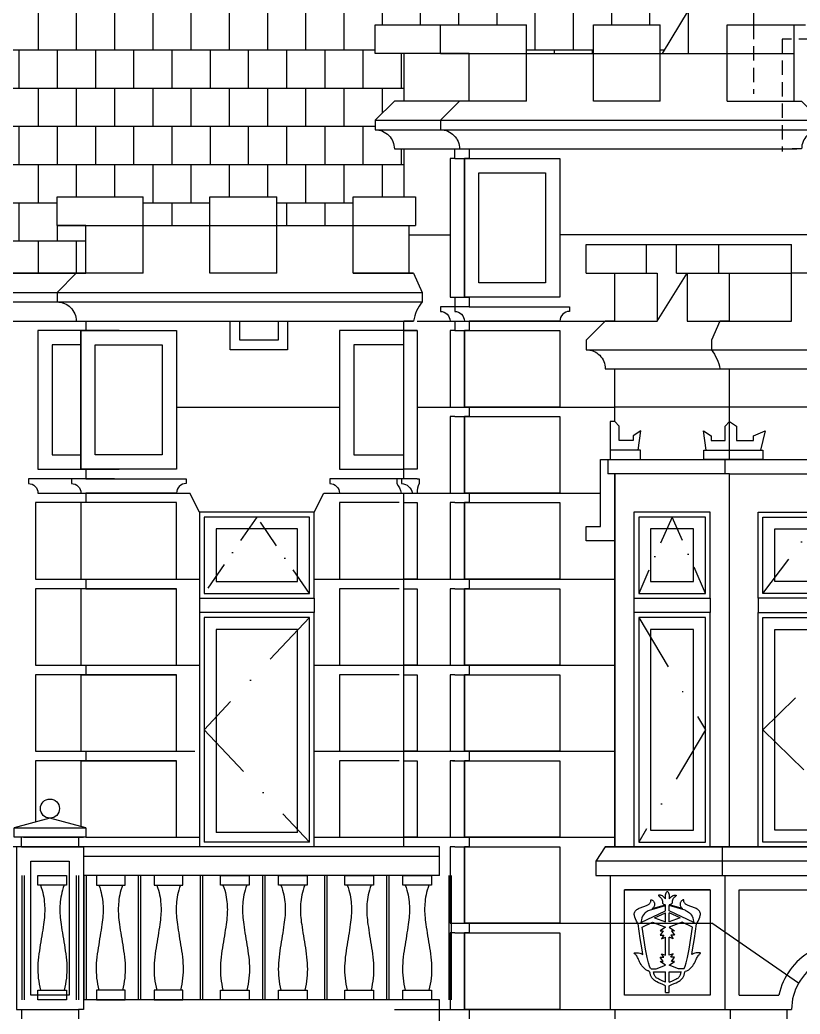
# Model space of a CAD drawing. Extents: x -1876 to 125, y 7132 to 7649.
# Drawn here: x -1043.9 to -880.6, y 7265.9 to 7473.9 of the extents above; entities that cross this region are included whole.
import ezdxf

# ---------------------------------------------------------------- set-up
doc = ezdxf.new("R2010")
doc.units = 0
doc.header["$LTSCALE"] = 48
doc.header["$MEASUREMENT"] = 0
doc.linetypes.add('DASHDOT2', pattern=[0.5, 0.25, -0.125, 0, -0.125])
doc.linetypes.add('HIDDEN2', pattern=[0.1875, 0.125, -0.0625])
doc.layers.get('0').update_dxf_attribs({"linetype": 'CONTINUOUS'})
doc.layers.get('DEFPOINTS').update_dxf_attribs({"linetype": 'CONTINUOUS'})
for name, color, linetype in [('CO1', 1, 'CONTINUOUS'), ('CO2', 2, 'CONTINUOUS'), ('CO253', 253, 'CONTINUOUS'), ('CO4', 4, 'CONTINUOUS')]:
    doc.layers.add(name, color=color, linetype=linetype)
pattern_1 = [(0, (0, 1387.609), (0, 8), []), (90, (0, 1387.609), (-4, 8), [8, -8])]

# ---------------------------------------------------------------- blocks, each defined once
blk = doc.blocks.new('GRILLE')
at = {"layer": 'CO2'}
for p, q in [((-0.25, 0), (-0.25, 26)), ((0.25, 0), (0.25, 26)), ((12.75, 0), (12.75, 26)), ((13.25, 0), (13.25, 26)), ((25.75, 0), (25.75, 26)), ((26.25, 0), (26.25, 26))]:
    blk.add_line(p, q, dxfattribs=at)
for points in [[(3.9375, 26), (9.9375, 26), (9.9375, 24), (3.9375, 24)], [(16.0625, 26), (22.0625, 26), (22.0625, 24), (16.0625, 24)], [(3.9375, 2), (9.9375, 2), (9.9375, 0), (3.9375, 0)], [(16.0625, 2), (22.0625, 2), (22.0625, 0), (16.0625, 0)]]:
    blk.add_lwpolyline(points, close=True, dxfattribs=at)
for points in [[(4.4375, 24), (4.633257, 23.462583), (4.798397, 22.93654), (4.935707, 22.423042), (5.047974, 21.923258), (5.137988, 21.438358), (5.208535, 20.969512), (5.262403, 20.51789), (5.302381, 20.084661), (5.33079, 19.669676), (5.348094, 19.267505), (5.354288, 18.8714), (5.349369, 18.474612), (5.333335, 18.070391), (5.306182, 17.651989), (5.267906, 17.212657), (5.218506, 16.745646), (5.158183, 16.245995), (5.087962, 15.715892), (5.009075, 15.159316), (4.922752, 14.580244), (4.830224, 13.982651), (4.732723, 13.370516), (4.631479, 12.747816), (4.527723, 12.118527), (4.422978, 11.486058), (4.319928, 10.851538), (4.22155, 10.215527), (4.130822, 9.578587), (4.05072, 8.941277), (3.984221, 8.304159), (3.934301, 7.667792), (3.903937, 7.032737), (3.89555, 6.399425), (3.909336, 5.767763), (3.944934, 5.13753), (4.001984, 4.508502), (4.080126, 3.880457), (4.178999, 3.253173), (4.298244, 2.626428), (4.4375, 2)], [(4.4375, 24), (4.633257, 23.462583), (4.798397, 22.93654), (4.935707, 22.423042), (5.047974, 21.923258), (5.137988, 21.438358), (5.208535, 20.969512), (5.262403, 20.51789), (5.302381, 20.084661), (5.33079, 19.669676), (5.348094, 19.267505), (5.354288, 18.8714), (5.349369, 18.474612), (5.333335, 18.070391), (5.306182, 17.651989), (5.267906, 17.212657), (5.218506, 16.745646), (5.158183, 16.245995), (5.087962, 15.715892), (5.009075, 15.159316), (4.922752, 14.580244), (4.830224, 13.982651), (4.732723, 13.370516), (4.631479, 12.747816), (4.527723, 12.118527), (4.422978, 11.486058), (4.319928, 10.851538), (4.22155, 10.215527), (4.130822, 9.578587), (4.05072, 8.941277), (3.984221, 8.304159), (3.934301, 7.667792), (3.903937, 7.032737), (3.89555, 6.399425), (3.909336, 5.767763), (3.944934, 5.13753), (4.001984, 4.508502), (4.080126, 3.880457), (4.178999, 3.253173), (4.298244, 2.626428), (4.4375, 2)], [(9.4375, 24), (9.241743, 23.462583), (9.076603, 22.93654), (8.939293, 22.423042), (8.827026, 21.923258), (8.737012, 21.438358), (8.666465, 20.969512), (8.612597, 20.51789), (8.572619, 20.084661), (8.54421, 19.669676), (8.526906, 19.267505), (8.520712, 18.8714), (8.525631, 18.474612), (8.541665, 18.070391), (8.568818, 17.651989), (8.607094, 17.212657), (8.656494, 16.745646), (8.716817, 16.245995), (8.787038, 15.715892), (8.865925, 15.159316), (8.952248, 14.580244), (9.044776, 13.982651), (9.142277, 13.370516), (9.243521, 12.747816), (9.347277, 12.118527), (9.452022, 11.486058), (9.555072, 10.851538), (9.65345, 10.215527), (9.744178, 9.578587), (9.82428, 8.941277), (9.890779, 8.304159), (9.940699, 7.667792), (9.971063, 7.032737), (9.97945, 6.399425), (9.965664, 5.767763), (9.930066, 5.13753), (9.873016, 4.508502), (9.794874, 3.880457), (9.696001, 3.253173), (9.576756, 2.626428), (9.4375, 2)], [(16.5625, 24), (16.758257, 23.462583), (16.923397, 22.93654), (17.060707, 22.423042), (17.172974, 21.923258), (17.262988, 21.438358), (17.333535, 20.969512), (17.387403, 20.51789), (17.427381, 20.084661), (17.45579, 19.669676), (17.473094, 19.267505), (17.479288, 18.8714), (17.474369, 18.474612), (17.458335, 18.070391), (17.431182, 17.651989), (17.392906, 17.212657), (17.343506, 16.745646), (17.283183, 16.245995), (17.212962, 15.715892), (17.134075, 15.159316), (17.047752, 14.580244), (16.955224, 13.982651), (16.857723, 13.370516), (16.756479, 12.747816), (16.652723, 12.118527), (16.547978, 11.486058), (16.444928, 10.851538), (16.34655, 10.215527), (16.255822, 9.578587), (16.17572, 8.941277), (16.109221, 8.304159), (16.059301, 7.667792), (16.028937, 7.032737), (16.02055, 6.399425), (16.034336, 5.767763), (16.069934, 5.13753), (16.126984, 4.508502), (16.205126, 3.880457), (16.303999, 3.253173), (16.423244, 2.626428), (16.5625, 2)], [(21.5625, 24), (21.366743, 23.462583), (21.201603, 22.93654), (21.064293, 22.423042), (20.952026, 21.923258), (20.862012, 21.438358), (20.791465, 20.969512), (20.737597, 20.51789), (20.697619, 20.084661), (20.66921, 19.669676), (20.651906, 19.267505), (20.645712, 18.8714), (20.650631, 18.474612), (20.666665, 18.070391), (20.693818, 17.651989), (20.732094, 17.212657), (20.781494, 16.745646), (20.841817, 16.245995), (20.912038, 15.715892), (20.990925, 15.159316), (21.077248, 14.580244), (21.169776, 13.982651), (21.267277, 13.370516), (21.368521, 12.747816), (21.472277, 12.118527), (21.577022, 11.486058), (21.680072, 10.851538), (21.77845, 10.215527), (21.869178, 9.578587), (21.94928, 8.941277), (22.015779, 8.304159), (22.065699, 7.667792), (22.096063, 7.032737), (22.10445, 6.399425), (22.090664, 5.767763), (22.055066, 5.13753), (21.998016, 4.508502), (21.919874, 3.880457), (21.821001, 3.253173), (21.701756, 2.626428), (21.5625, 2)]]:
    blk.add_lwpolyline(points, dxfattribs=at)
blk = doc.blocks.new('LANTERN')
for p, q in [((-3.62967, 18.709276), (-3.562844, 18.80376)), ((-3.562844, 18.80376), (-3.511876, 18.897523)), ((-3.511876, 18.897523), (-3.476764, 18.989246)), ((-3.476764, 18.989246), (-3.456742, 19.077488)), ((-3.456742, 19.077488), (-3.447976, 19.160328)), ((-3.447976, 19.160328), (-3.445864, 19.235727)), ((-3.445864, 19.235727), (-3.445805, 19.301643)), ((-3.445805, 19.301643), (-3.443197, 19.356037)), ((-3.443197, 19.356037), (-3.43344, 19.396867)), ((-3.43344, 19.396867), (-3.411931, 19.422093)), ((-3.411931, 19.422093), (-3.37407, 19.429675)), ((-3.37407, 19.429675), (-3.316859, 19.418102)), ((-3.316859, 19.418102), (-3.243721, 19.387985)), ((-3.243721, 19.387985), (-3.159681, 19.340463)), ((-3.159681, 19.340463), (-3.069765, 19.276678)), ((-3.069765, 19.276678), (-2.979, 19.197768)), ((-2.979, 19.197768), (-2.892411, 19.104875)), ((-2.892411, 19.104875), (-2.815025, 18.999139)), ((-2.815025, 18.999139), (-2.751868, 18.881699)), ((-2.751868, 18.881699), (-2.707116, 18.753977)), ((-2.707116, 18.753977), (-2.681549, 18.618513)), ((2.707116, 18.753977), (2.681549, 18.618513)), ((2.751868, 18.881699), (2.707116, 18.753977)), ((2.815025, 18.999139), (2.751868, 18.881699)), ((2.892411, 19.104875), (2.815025, 18.999139)), ((2.979, 19.197768), (2.892411, 19.104875)), ((3.069765, 19.276678), (2.979, 19.197768)), ((3.159681, 19.340463), (3.069765, 19.276678)), ((3.243721, 19.387985), (3.159681, 19.340463)), ((3.316859, 19.418102), (3.243721, 19.387985)), ((3.37407, 19.429675), (3.316859, 19.418102)), ((3.411931, 19.422093), (3.37407, 19.429675)), ((3.43344, 19.396867), (3.411931, 19.422093)), ((3.443197, 19.356037), (3.43344, 19.396867)), ((3.445805, 19.301643), (3.443197, 19.356037)), ((3.445864, 19.235727), (3.445805, 19.301643)), ((3.447976, 19.160328), (3.445864, 19.235727)), ((3.456742, 19.077488), (3.447976, 19.160328)), ((3.476764, 18.989246), (3.456742, 19.077488)), ((3.511876, 18.897523), (3.476764, 18.989246)), ((3.562844, 18.80376), (3.511876, 18.897523)), ((3.62967, 18.709276), (3.562844, 18.80376)), ((-6.937193, 16.55169), (-6.89738, 16.72208)), ((-6.89738, 16.72208), (-6.829397, 16.871596)), ((-6.829397, 16.871596), (-6.740461, 17.010256)), ((-6.740461, 17.010256), (-6.633261, 17.140183)), ((-6.633261, 17.140183), (-6.509354, 17.261529)), ((-6.509354, 17.261529), (-6.370298, 17.374442)), ((-6.370298, 17.374442), (-6.21765, 17.479074)), ((-6.21765, 17.479074), (-6.052968, 17.575573)), ((-6.052968, 17.575573), (-5.877809, 17.66409)), ((-5.877809, 17.66409), (-5.69373, 17.744776)), ((-5.69373, 17.744776), (-5.502513, 17.818064)), ((-5.514491, 14.699641), (-0.38231, 17.0869)), ((-5.502513, 17.818064), (-5.306837, 17.885531)), ((-5.306837, 17.885531), (-5.109603, 17.949037)), ((-5.109603, 17.949037), (-4.913714, 18.010442)), ((-4.913714, 18.010442), (-4.722072, 18.071607)), ((-4.609957, 16.713789), (-4.813937, 16.529704)), ((-4.722072, 18.071607), (-4.53758, 18.134393)), ((-4.400573, 16.863294), (-4.609957, 16.713789)), ((-4.53758, 18.134393), (-4.363141, 18.200659)), ((-4.192593, 16.989387), (-4.400573, 16.863294)), ((-4.363141, 18.200659), (-4.201656, 18.272267)), ((-4.201656, 18.272267), (-4.055545, 18.350547)), ((-3.991908, 17.10188), (-4.192593, 16.989387)), ((-4.055545, 18.350547), (-3.92529, 18.434708)), ((-3.800744, 17.20516), (-3.991908, 17.10188)), ((-3.92529, 18.434708), (-3.810893, 18.52343)), ((-3.810893, 18.52343), (-3.712353, 18.615393)), ((-3.700336, 17.259224), (-3.800744, 17.20516)), ((-3.712353, 18.615393), (-3.62967, 18.709276)), ((-3.700336, 17.259224), (-0.38231, 18.214268)), ((-3.157494, 17.586775), (-0.38231, 18.385569)), ((-3.033581, 17.689455), (-3.157494, 17.586775)), ((-2.927047, 17.801108), (-3.033581, 17.689455)), ((-2.838996, 17.923789), (-2.927047, 17.801108)), ((-2.769704, 18.055652), (-2.838996, 17.923789)), ((-2.719243, 18.193877), (-2.769704, 18.055652)), ((-2.687683, 18.335642), (-2.719243, 18.193877)), ((-2.699238, 15.63918), (-0.38231, 16.71691)), ((-2.675094, 18.478128), (-2.687683, 18.335642)), ((-2.681549, 18.618513), (-2.675094, 18.478128)), ((-0.38231, 17.0869), (-0.38231, 18.392377)), ((-0.38231, 14.773875), (-0.38231, 16.71691)), ((0.38231, 18.385569), (0.38231, 18.392377)), ((3.157494, 17.586775), (0.38231, 18.385569)), ((3.700336, 17.259224), (0.38231, 18.214268)), ((0.38231, 17.0869), (0.38231, 18.214268)), ((5.514491, 14.699641), (0.38231, 17.0869)), ((0.38231, 14.773875), (0.38231, 16.71691)), ((2.699238, 15.63918), (0.38231, 16.71691)), ((2.681549, 18.618513), (2.675094, 18.478128)), ((2.675094, 18.478128), (2.687683, 18.335642)), ((2.687683, 18.335642), (2.719243, 18.193877)), ((2.719243, 18.193877), (2.769704, 18.055652)), ((2.769704, 18.055652), (2.838996, 17.923789)), ((2.838996, 17.923789), (2.927047, 17.801108)), ((2.927047, 17.801108), (3.033581, 17.689455)), ((3.033581, 17.689455), (3.157494, 17.586775)), ((3.712353, 18.615393), (3.62967, 18.709276)), ((3.700336, 17.259224), (3.800744, 17.20516)), ((3.810893, 18.52343), (3.712353, 18.615393)), ((3.800744, 17.20516), (3.991908, 17.10188)), ((3.92529, 18.434708), (3.810893, 18.52343)), ((4.055545, 18.350547), (3.92529, 18.434708)), ((3.991908, 17.10188), (4.192593, 16.989387)), ((4.201656, 18.272267), (4.055545, 18.350547)), ((4.192593, 16.989387), (4.400573, 16.863294)), ((4.363141, 18.200659), (4.201656, 18.272267)), ((4.53758, 18.134393), (4.363141, 18.200659)), ((4.400573, 16.863294), (4.609957, 16.713789)), ((4.722072, 18.071607), (4.53758, 18.134393)), ((4.609957, 16.713789), (4.813937, 16.529704)), ((4.913714, 18.010442), (4.722072, 18.071607)), ((5.109603, 17.949037), (4.913714, 18.010442)), ((5.306837, 17.885531), (5.109603, 17.949037)), ((5.502513, 17.818064), (5.306837, 17.885531)), ((5.69373, 17.744776), (5.502513, 17.818064)), ((5.877809, 17.66409), (5.69373, 17.744776)), ((6.052968, 17.575573), (5.877809, 17.66409)), ((6.21765, 17.479074), (6.052968, 17.575573)), ((6.370298, 17.374442), (6.21765, 17.479074)), ((6.509354, 17.261529), (6.370298, 17.374442)), ((6.633261, 17.140183), (6.509354, 17.261529)), ((6.740461, 17.010256), (6.633261, 17.140183)), ((6.829397, 16.871596), (6.740461, 17.010256)), ((6.89738, 16.72208), (6.829397, 16.871596)), ((6.937193, 16.55169), (6.89738, 16.72208)), ((-6.940487, 16.348432), (-6.937193, 16.55169)), ((-6.898914, 16.100315), (-6.940487, 16.348432)), ((-6.804123, 15.795345), (-6.898914, 16.100315)), ((-6.647767, 15.421531), (-6.804123, 15.795345)), ((-6.421497, 14.966879), (-6.647767, 15.421531)), ((-6.116964, 14.419398), (-6.421497, 14.966879)), ((-5.439653, 15.224168), (-5.514491, 14.699641)), ((-5.32537, 15.658269), (-5.439653, 15.224168)), ((-5.178451, 16.013112), (-5.32537, 15.658269)), ((-5.247768, 13.713739), (-3.084933, 14.719792)), ((-5.005704, 16.299868), (-5.178451, 16.013112)), ((-4.813937, 16.529704), (-5.005704, 16.299868)), ((-3.084933, 14.719792), (-0.38231, 13.710442)), ((-2.699238, 15.63918), (-0.38231, 14.773875)), ((2.699238, 15.63918), (0.38231, 14.773875)), ((3.084933, 14.719792), (0.38231, 13.710442)), ((5.247768, 13.713739), (3.084933, 14.719792)), ((4.813937, 16.529704), (5.005704, 16.299868)), ((5.005704, 16.299868), (5.178451, 16.013112)), ((5.178451, 16.013112), (5.32537, 15.658269)), ((5.32537, 15.658269), (5.439653, 15.224168)), ((5.439653, 15.224168), (5.514491, 14.699641)), ((6.116964, 14.419398), (6.421497, 14.966879)), ((6.421497, 14.966879), (6.647767, 15.421531)), ((6.647767, 15.421531), (6.804123, 15.795345)), ((6.804123, 15.795345), (6.898914, 16.100315)), ((6.898914, 16.100315), (6.940487, 16.348432)), ((6.940487, 16.348432), (6.937193, 16.55169)), ((-5.681068, 11.31734), (-6.116964, 14.419398)), ((-4.922636, 11.399932), (-5.247768, 13.713739)), ((-0.853792, 12.920772), (-1.527253, 11.986489)), ((-0.38231, 13.710442), (-1.496645, 12.894824)), ((-1.496645, 12.894824), (-0.853792, 12.920772)), ((0.38231, 13.710442), (1.496645, 12.894824)), ((1.496645, 12.894824), (0.853792, 12.920772)), ((0.853792, 12.920772), (1.527253, 11.986489)), ((4.922636, 11.399932), (5.247768, 13.713739)), ((5.681068, 11.31734), (6.116964, 14.419398)), ((-5.29937, 8.959878), (-5.681068, 11.31734)), ((-4.543196, 9.056422), (-4.922636, 11.399932)), ((-1.527253, 11.986489), (-0.73134, 12.03839)), ((-0.73134, 12.03839), (-1.251743, 11.285771)), ((-1.251743, 11.285771), (-0.38231, 11.587307)), ((-0.38231, 7.83806), (-0.38231, 11.587307)), ((0.38231, 7.83806), (0.38231, 11.587307)), ((1.251743, 11.285771), (0.38231, 11.587307)), ((1.527253, 11.986489), (0.73134, 12.03839)), ((0.73134, 12.03839), (1.251743, 11.285771)), ((4.543196, 9.056422), (4.922636, 11.399932)), ((5.29937, 8.959878), (5.681068, 11.31734)), ((-6.879045, 8.294826), (-6.787731, 8.323052)), ((-6.787731, 8.323052), (-6.651621, 8.341601)), ((-6.651621, 8.341601), (-6.476882, 8.34667)), ((-6.476882, 8.34667), (-6.269682, 8.334458)), ((-6.269682, 8.334458), (-6.036185, 8.301162)), ((-5.107341, 7.963325), (-5.29937, 8.959878)), ((-4.216079, 7.358808), (-4.543196, 9.056422)), ((4.216079, 7.358808), (4.543196, 9.056422)), ((5.107341, 7.963325), (5.29937, 8.959878)), ((6.269682, 8.334458), (6.036185, 8.301162)), ((6.476882, 8.34667), (6.269682, 8.334458)), ((6.651621, 8.341601), (6.476882, 8.34667)), ((6.787731, 8.323052), (6.651621, 8.341601)), ((6.879045, 8.294826), (6.787731, 8.323052)), ((-6.921666, 8.259729), (-6.879045, 8.294826)), ((-6.920766, 8.216597), (-6.921666, 8.259729)), ((-6.883785, 8.163269), (-6.920766, 8.216597)), ((-6.818164, 8.097584), (-6.883785, 8.163269)), ((-6.731343, 8.017383), (-6.818164, 8.097584)), ((-6.630763, 7.920505), (-6.731343, 8.017383)), ((-6.523863, 7.80479), (-6.630763, 7.920505)), ((-6.418084, 7.668078), (-6.523863, 7.80479)), ((-6.3189, 7.508824), (-6.418084, 7.668078)), ((-6.223921, 7.327946), (-6.3189, 7.508824)), ((-6.128789, 7.126979), (-6.223921, 7.327946)), ((-6.029147, 6.907455), (-6.128789, 7.126979)), ((-6.036185, 8.301162), (-5.782558, 8.242981)), ((-5.920637, 6.670909), (-6.029147, 6.907455)), ((-5.798903, 6.418874), (-5.920637, 6.670909)), ((-5.659587, 6.152885), (-5.798903, 6.418874)), ((-5.782558, 8.242981), (-5.514968, 8.156112)), ((-5.514968, 8.156112), (-5.239581, 8.036753)), ((-5.239581, 8.036753), (-5.107341, 7.963325)), ((-3.939798, 6.206941), (-4.216079, 7.358808)), ((-0.853792, 6.504595), (-1.527253, 7.438879)), ((-1.527253, 7.438879), (-0.73134, 7.386978)), ((-0.38231, 5.714925), (-1.496645, 6.530543)), ((-1.496645, 6.530543), (-0.853792, 6.504595)), ((-0.73134, 7.386978), (-1.251743, 8.139596)), ((-1.251743, 8.139596), (-0.38231, 7.83806)), ((1.251743, 8.139596), (0.38231, 7.83806)), ((0.38231, 5.714925), (1.496645, 6.530543)), ((0.73134, 7.386978), (1.251743, 8.139596)), ((1.527253, 7.438879), (0.73134, 7.386978)), ((0.853792, 6.504595), (1.527253, 7.438879)), ((1.496645, 6.530543), (0.853792, 6.504595)), ((3.939798, 6.206941), (4.216079, 7.358808)), ((5.239581, 8.036753), (5.107341, 7.963325)), ((5.514968, 8.156112), (5.239581, 8.036753)), ((5.782558, 8.242981), (5.514968, 8.156112)), ((5.659587, 6.152885), (5.798903, 6.418874)), ((6.036185, 8.301162), (5.782558, 8.242981)), ((5.798903, 6.418874), (5.920637, 6.670909)), ((5.920637, 6.670909), (6.029147, 6.907455)), ((6.029147, 6.907455), (6.128789, 7.126979)), ((6.128789, 7.126979), (6.223921, 7.327946)), ((6.223921, 7.327946), (6.3189, 7.508824)), ((6.3189, 7.508824), (6.418084, 7.668078)), ((6.418084, 7.668078), (6.523863, 7.80479)), ((6.523863, 7.80479), (6.630763, 7.920505)), ((6.630763, 7.920505), (6.731343, 8.017383)), ((6.731343, 8.017383), (6.818164, 8.097584)), ((6.818164, 8.097584), (6.883785, 8.163269)), ((6.921666, 8.259729), (6.879045, 8.294826)), ((6.883785, 8.163269), (6.920766, 8.216597)), ((6.920766, 8.216597), (6.921666, 8.259729)), ((-5.498332, 5.874474), (-5.659587, 6.152885)), ((-5.30959, 5.587025), (-5.498332, 5.874474)), ((-5.083047, 5.301317), (-5.30959, 5.587025)), ((-4.807198, 5.029981), (-5.083047, 5.301317)), ((-4.47054, 4.785645), (-4.807198, 5.029981)), ((-4.061566, 4.580937), (-4.47054, 4.785645)), ((-3.928839, 4.539877), (-4.061566, 4.580937)), ((-3.844098, 4.476101), (-3.946812, 4.553404)), ((-3.716625, 5.506017), (-3.939798, 6.206941)), ((-3.766068, 4.403373), (-3.844098, 4.476101)), ((-3.70827, 4.332473), (-3.766068, 4.403373)), ((-3.559905, 5.168449), (-3.716625, 5.506017)), ((-3.666253, 4.260659), (-3.70827, 4.332473)), ((-3.635567, 4.185186), (-3.666253, 4.260659)), ((-3.61176, 4.103309), (-3.635567, 4.185186)), ((-3.491262, 5.078956), (-3.559905, 5.168449)), ((-3.435811, 5.036129), (-3.491262, 5.078956)), ((-3.363055, 4.981373), (-3.435811, 5.036129)), ((-3.363055, 4.981373), (-2.346459, 4.981373)), ((-2.865268, 4.244536), (-2.890837, 4.332473)), ((-2.890837, 4.332473), (-0.38231, 4.332473)), ((-2.840054, 4.137187), (-2.865268, 4.244536)), ((-2.346459, 4.981373), (-0.38231, 5.714925)), ((-0.38231, 2.165389), (-0.38231, 4.332473)), ((2.346459, 4.981373), (0.38231, 5.714925)), ((0.38231, 2.165389), (0.38231, 4.332473)), ((0.38231, 4.332473), (2.890837, 4.332473)), ((2.285709, 4.330882), (2.980655, 4.340927)), ((3.363055, 4.981373), (2.346459, 4.981373)), ((2.840054, 4.137187), (2.865268, 4.244536)), ((2.865268, 4.244536), (2.901493, 4.36912)), ((3.363055, 4.981373), (3.435811, 5.036129)), ((3.435811, 5.036129), (3.491262, 5.078956)), ((3.491262, 5.078956), (3.559905, 5.168449)), ((3.559905, 5.168449), (3.716625, 5.506017)), ((3.61176, 4.103309), (3.635567, 4.185186)), ((3.635567, 4.185186), (3.758333, 4.48713)), ((3.716625, 5.506017), (3.939798, 6.206941)), ((3.758333, 4.48713), (4.061566, 4.580937)), ((4.061566, 4.580937), (4.47054, 4.785645)), ((4.47054, 4.785645), (4.807198, 5.029981)), ((4.807198, 5.029981), (5.083047, 5.301317)), ((5.083047, 5.301317), (5.30959, 5.587025)), ((5.30959, 5.587025), (5.498332, 5.874474)), ((5.498332, 5.874474), (5.659587, 6.152885)), ((-3.59038, 4.012284), (-3.61176, 4.103309)), ((-3.566978, 3.909366), (-3.59038, 4.012284)), ((-3.537539, 3.792726), (-3.566978, 3.909366)), ((-3.499804, 3.664193), (-3.537539, 3.792726)), ((-3.451954, 3.526512), (-3.499804, 3.664193)), ((-3.392165, 3.382428), (-3.451954, 3.526512)), ((-3.318619, 3.234684), (-3.392165, 3.382428)), ((-3.229494, 3.086025), (-3.318619, 3.234684)), ((-3.122968, 2.939196), (-3.229494, 3.086025)), ((-2.997222, 2.796941), (-3.122968, 2.939196)), ((-2.84907, 2.660615), (-2.997222, 2.796941)), ((-2.669869, 2.526014), (-2.84907, 2.660615)), ((-2.817684, 4.038811), (-2.840054, 4.137187)), ((-2.792533, 3.939158), (-2.817684, 4.038811)), ((-2.761806, 3.834496), (-2.792533, 3.939158)), ((-2.724169, 3.726201), (-2.761806, 3.834496)), ((-2.678722, 3.616676), (-2.724169, 3.726201)), ((-2.624832, 3.508419), (-2.678722, 3.616676)), ((-2.449614, 2.387545), (-2.669869, 2.526014)), ((-2.562101, 3.403786), (-2.624832, 3.508419)), ((-2.490264, 3.304771), (-2.562101, 3.403786)), ((-2.408854, 3.212672), (-2.490264, 3.304771)), ((-2.178299, 2.239614), (-2.449614, 2.387545)), ((-2.31328, 3.124727), (-2.408854, 3.212672)), ((-2.188006, 3.030632), (-2.31328, 3.124727)), ((-2.014912, 2.921812), (-2.188006, 3.030632)), ((-1.845917, 2.076627), (-2.178299, 2.239614)), ((-1.78016, 2.793816), (-2.014912, 2.921812)), ((-1.47386, 2.643618), (-1.78016, 2.793816)), ((-1.087928, 2.467958), (-1.47386, 2.643618)), ((-0.614564, 2.262918), (-1.087928, 2.467958)), ((-0.38231, 2.165389), (-0.614564, 2.262918)), ((0.38231, 2.165389), (0.614564, 2.262918)), ((0.614564, 2.262918), (1.087928, 2.467958)), ((1.087928, 2.467958), (1.47386, 2.643618)), ((1.47386, 2.643618), (1.78016, 2.793816)), ((1.78016, 2.793816), (2.014912, 2.921812)), ((1.845917, 2.076627), (2.178299, 2.239614)), ((2.014912, 2.921812), (2.188006, 3.030632)), ((2.178299, 2.239614), (2.449614, 2.387545)), ((2.188006, 3.030632), (2.31328, 3.124727)), ((2.31328, 3.124727), (2.408854, 3.212672)), ((2.408854, 3.212672), (2.490264, 3.304771)), ((2.449614, 2.387545), (2.669869, 2.526014)), ((2.490264, 3.304771), (2.562101, 3.403786)), ((2.562101, 3.403786), (2.624832, 3.508419)), ((2.624832, 3.508419), (2.678722, 3.616676)), ((2.669869, 2.526014), (2.84907, 2.660615)), ((2.678722, 3.616676), (2.724169, 3.726201)), ((2.724169, 3.726201), (2.761806, 3.834496)), ((2.761806, 3.834496), (2.792533, 3.939158)), ((2.792533, 3.939158), (2.817684, 4.038811)), ((2.817684, 4.038811), (2.840054, 4.137187)), ((2.84907, 2.660615), (2.997222, 2.796941)), ((2.997222, 2.796941), (3.122968, 2.939196)), ((3.122968, 2.939196), (3.229494, 3.086025)), ((3.229494, 3.086025), (3.318619, 3.234684)), ((3.318619, 3.234684), (3.392165, 3.382428)), ((3.392165, 3.382428), (3.451954, 3.526512)), ((3.451954, 3.526512), (3.499804, 3.664193)), ((3.499804, 3.664193), (3.537539, 3.792726)), ((3.537539, 3.792726), (3.566978, 3.909366)), ((3.566978, 3.909366), (3.59038, 4.012284)), ((3.59038, 4.012284), (3.61176, 4.103309)), ((-1.442463, 1.892991), (-1.845917, 2.076627)), ((-0.957929, 1.683112), (-1.442463, 1.892991)), ((-0.38231, 1.441398), (-0.957929, 1.683112)), ((-0.38231, 0), (-0.38231, 1.441398)), ((-0.38231, 0), (0.38231, 0)), ((0.38231, 1.441398), (0.957929, 1.683112)), ((0.38231, 0), (0.38231, 1.441398)), ((0.957929, 1.683112), (1.442463, 1.892991)), ((1.442463, 1.892991), (1.845917, 2.076627))]:
    blk.add_line(p, q)
for points in [[(-0.38231, 19.610598), (-0.402349, 19.908678), (-0.393534, 20.192147), (-0.360283, 20.453259), (-0.307016, 20.684267), (-0.238154, 20.877424), (-0.158114, 21.024985), (-0.071317, 21.119202), (0.017817, 21.152329), (0.105061, 21.119202), (0.186947, 21.024985), (0.2602, 20.877424), (0.321543, 20.684267), (0.367702, 20.453259), (0.3954, 20.192147), (0.401361, 19.908678), (0.38231, 19.610598)], [(-0.398987, 19.618675), (-0.568143, 19.833019), (-0.733539, 20.001289), (-0.893415, 20.129341), (-1.046009, 20.22303), (-1.189559, 20.288215), (-1.322304, 20.33075), (-1.442481, 20.356492), (-1.54833, 20.371298), (-1.638435, 20.380036), (-1.712768, 20.383623), (-1.771649, 20.381989), (-1.815396, 20.375062), (-1.844329, 20.362774), (-1.858767, 20.345052), (-1.859028, 20.321827), (-1.845432, 20.293027), (-1.818559, 20.258638), (-1.780035, 20.218863), (-1.731745, 20.17396), (-1.675576, 20.12419), (-1.613415, 20.069809), (-1.547148, 20.011077), (-1.478661, 19.948253), (-1.409842, 19.881595), (-1.342516, 19.811262), (-1.278269, 19.737013), (-1.218628, 19.658507), (-1.165118, 19.575403), (-1.119264, 19.48736), (-1.082594, 19.394037), (-1.056631, 19.295092), (-1.042903, 19.190186), (-1.040591, 19.079529), (-1.0395, 18.965543), (-1.027089, 18.851205), (-0.990821, 18.73949), (-0.918154, 18.633372), (-0.79655, 18.535828), (-0.613469, 18.449831), (-0.356372, 18.378359)], [(0.398987, 19.618675), (0.568143, 19.833019), (0.733539, 20.001289), (0.893415, 20.129341), (1.046009, 20.22303), (1.189559, 20.288215), (1.322304, 20.33075), (1.442481, 20.356492), (1.54833, 20.371298), (1.638435, 20.380036), (1.712768, 20.383623), (1.771649, 20.381989), (1.815396, 20.375062), (1.844329, 20.362774), (1.858767, 20.345052), (1.859028, 20.321827), (1.845432, 20.293027), (1.818559, 20.258638), (1.780035, 20.218863), (1.731745, 20.17396), (1.675576, 20.12419), (1.613415, 20.069809), (1.547148, 20.011077), (1.478661, 19.948253), (1.409842, 19.881595), (1.342516, 19.811262), (1.278269, 19.737013), (1.218628, 19.658507), (1.165118, 19.575403), (1.119264, 19.48736), (1.082594, 19.394037), (1.056631, 19.295092), (1.042903, 19.190186), (1.040591, 19.079529), (1.0395, 18.965543), (1.027089, 18.851205), (0.990821, 18.73949), (0.918154, 18.633372), (0.79655, 18.535828), (0.613469, 18.449831), (0.356372, 18.378359)]]:
    blk.add_lwpolyline(points)

msp = doc.modelspace()

# ---------------------------------------------------------------- hatches: boundary and pattern name
at = {"layer": 'CO253'}
h = msp.add_hatch(dxfattribs=at)
h.set_pattern_fill('AR-B88', color=256, style=0)
h.set_pattern_definition(pattern_1)
h.paths.add_polyline_path([(-1058.08, 7554.84), (-1179.58, 7554.84), (-1179.58, 7495.22, -0.767327), (-1177.58, 7487.75), (-1177.58, 7485.72), (-1175.08, 7483.9), (-1175.08, 7482.9), (-1173.58, 7482.9), (-1173.58, 7476.9), (-1117.55, 7420.87), (-1030.08, 7420.87), (-1030.08, 7430.87), (-1036.08, 7430.87), (-1036.08, 7436.87), (-1018.08, 7436.87), (-1018.08, 7430.87), (-1004.08, 7430.87), (-1004.08, 7436.87), (-990.08, 7436.87), (-990.08, 7430.87), (-974.08, 7430.87), (-974.08, 7436.87), (-963.49, 7436.87), (-963.49, 7446.87), (-965.49, 7446.87, 0.414214), (-969.49, 7450.87), (-969.49, 7452.87), (-965.49, 7456.87), (-963.49, 7456.87), (-963.49, 7466.87), (-969.49, 7466.87), (-969.49, 7472.87), (-951.49, 7472.87), (-937.84, 7472.87), (-937.84, 7466.87), (-923.84, 7466.87), (-923.84, 7472.87), (-909.84, 7472.87), (-909.84, 7466.87), (-909.46, 7466.87), (-903.99, 7475.86), (-903.99, 7480.45), (-905.99, 7480.45, 0.414214), (-909.99, 7484.45), (-909.99, 7486.45), (-905.99, 7490.45), (-903.99, 7490.45), (-895.1, 7490.45), (-887.74, 7502.54), (-945.87, 7554.84), (-1030.08, 7554.84), (-1030.08, 7524.84), (-1058.08, 7524.84)])
h.paths.add_polyline_path([(-1098.11, 7493.86), (-1080.11, 7475.86), (-1116.11, 7475.86)], flags=16)
h = msp.add_hatch(dxfattribs=at)
h.set_pattern_fill('AR-B88', color=256, style=0)
h.set_pattern_definition(pattern_1)
h.paths.add_polyline_path([(-735.71, 7515.84), (-847.34, 7515.84), (-847.34, 7502.78), (-847.33, 7502.77, -0.766541), (-845.34, 7495.31), (-845.34, 7493.27), (-842.84, 7491.45), (-842.84, 7490.46), (-838.78, 7490.46), (-838.78, 7490.45), (-803.83, 7490.45), (-801.83, 7490.45), (-797.83, 7486.45), (-797.83, 7484.45, 0.414214), (-801.83, 7480.45), (-804.34, 7480.45), (-804.34, 7472.87), (-798.84, 7472.87), (-798.84, 7466.87), (-784.84, 7466.87), (-784.84, 7472.87), (-770.84, 7472.87), (-770.84, 7466.87), (-756.84, 7466.87), (-756.84, 7472.87), (-738.84, 7472.87), (-738.84, 7466.87), (-744.84, 7466.87), (-744.84, 7457.87), (-744.84, 7456.87), (-742.84, 7456.87), (-738.84, 7452.87), (-738.84, 7450.87, 0.414214), (-742.84, 7446.87), (-744.84, 7446.87), (-744.84, 7444.87), (-743.84, 7444.87), (-743.84, 7436.87), (-735.71, 7436.87)])
h.paths.add_polyline_path([(-847.34, 7515.84), (-902.53, 7515.84), (-887.63, 7502.44), (-868.99, 7502.44), (-862.99, 7508.44), (-860.99, 7508.44), (-851.34, 7498.79, -0.412172), (-847.35, 7502.77), (-847.34, 7502.78)])

# ---------------------------------------------------------------- linework, layer by layer
at = {"layer": 'CO1'}
for p, q in [((-881.84, 7472.87), (-879.42, 7472.87)), ((-881.84, 7466.87), (-881.84, 7456.87)), ((-969.49, 7452.87), (-876.25, 7452.87)), ((-969.49, 7450.87), (-876.25, 7450.87)), ((-962.49, 7428.87), (-953.84, 7428.87)), ((-868.34, 7428.87), (-930.84, 7428.87)), ((-1119.21, 7416.87), (-959.69, 7416.87)), ((-1120.04, 7414.87), (-959.69, 7414.87)), ((-960.72, 7410.87), (-953.84, 7410.87)), ((-949.84, 7410.87), (-919.34, 7410.87)), ((-1011.08, 7392.87), (-976.99, 7392.87)), ((-960.72, 7392.87), (-919.34, 7392.87)), ((-854.34, 7392.87), (-919.34, 7392.87)), ((-1030.08, 7374.87), (-1008.28, 7374.87)), ((-1006.28, 7370.87), (-1008.28, 7374.87)), ((-982.28, 7370.87), (-980.28, 7374.87)), ((-980.28, 7374.87), (-922.34, 7374.87)), ((-1030.08, 7356.87), (-1006.28, 7356.87)), ((-1030.08, 7354.87), (-1011.08, 7354.87)), ((-982.28, 7356.87), (-919.34, 7356.87)), ((-1031.08, 7338.87), (-1006.28, 7338.87)), ((-982.28, 7338.87), (-919.34, 7338.87)), ((-1031.08, 7336.87), (-1011.08, 7336.87)), ((-1031.08, 7320.87), (-1007.28, 7320.87)), ((-982.28, 7320.87), (-919.34, 7320.87)), ((-1031.08, 7318.87), (-1011.08, 7318.87)), ((-1030.08, 7302.87), (-1006.28, 7302.87)), ((-982.28, 7302.87), (-919.34, 7302.87)), ((-948.88, 7302.87), (-926.18, 7302.87)), ((-983.28, 7301.87), (-1005.28, 7301.87)), ((-771.34, 7297.87), (-923.34, 7297.87)), ((-899.37, 7291.87), (-899.37, 7269.87)), ((-893.34, 7291.87), (-850.34, 7291.87)), ((-893.34, 7269.87), (-893.34, 7291.87)), ((-953.84, 7284.87), (-899.05, 7284.87)), ((-880.87, 7272.37), (-899.05, 7284.87)), ((-893.34, 7269.87), (-885.02, 7269.87)), ((-965.47, 7266.87), (-883.34, 7266.87))]:
    msp.add_line(p, q, dxfattribs=at)
for points in [[(-947.84, 7441.87), (-933.84, 7441.87), (-933.84, 7418.87), (-947.84, 7418.87)], [(-1028.08, 7405.87), (-1014.08, 7405.87), (-1014.08, 7382.87), (-1028.08, 7382.87)], [(-983.28, 7369.87), (-1005.28, 7369.87), (-1005.28, 7353.87), (-983.28, 7353.87)], [(-900.37, 7369.87), (-914.34, 7369.87), (-914.34, 7353.87), (-900.37, 7353.87)], [(-888.34, 7369.87), (-864.34, 7369.87), (-864.34, 7353.87), (-888.34, 7353.87)], [(-1041.57, 7297.87), (-1033.58, 7297.87), (-1033.58, 7269.87), (-1041.57, 7269.87)], [(-899.37, 7269.87), (-917.34, 7269.87), (-917.34, 7291.87), (-899.37, 7291.87)]]:
    msp.add_lwpolyline(points, close=True, dxfattribs=at)
for points in [[(-1031.08, 7405.87), (-1037.08, 7405.87), (-1037.08, 7382.87), (-1031.08, 7382.87)], [(-963.49, 7405.87), (-973.99, 7405.87), (-973.99, 7382.87), (-963.49, 7382.87)], [(-983.28, 7301.87), (-983.28, 7348.87), (-1005.28, 7348.87), (-1005.28, 7301.87)], [(-900.37, 7301.87), (-900.37, 7348.87), (-914.34, 7348.87), (-914.34, 7301.87)], [(-888.34, 7301.87), (-888.34, 7348.87), (-864.34, 7348.87), (-864.34, 7301.87)], [(-914.34, 7301.87), (-914.34, 7301.87), (-900.37, 7301.87)], [(-864.34, 7301.87), (-864.34, 7301.87), (-888.34, 7301.87)]]:
    msp.add_lwpolyline(points, dxfattribs=at)
msp.add_arc((-871.34, 7266.87), 14, 120, 167.6264, dxfattribs=at)
at = {"layer": 'CO2'}
for p, q in [((-903.99, 7475.86), (-909.46, 7466.87)), ((-923.84, 7472.87), (-909.84, 7472.87)), ((-895.84, 7472.87), (-881.84, 7472.87)), ((-955.84, 7466.87), (-937.84, 7466.87)), ((-923.84, 7466.87), (-909.84, 7466.87)), ((-923.84, 7466.87), (-909.84, 7466.87)), ((-895.84, 7466.87), (-881.84, 7466.87)), ((-895.84, 7466.87), (-881.84, 7466.87)), ((-937.84, 7456.87), (-963.49, 7456.87)), ((-909.84, 7456.87), (-923.84, 7456.87)), ((-895.84, 7456.87), (-881.84, 7456.87)), ((-963.49, 7446.87), (-881.25, 7446.87)), ((-952.84, 7444.87), (-952.84, 7446.87)), ((-952.84, 7444.87), (-950.84, 7444.87)), ((-1004.08, 7436.87), (-990.08, 7436.87)), ((-974.08, 7436.87), (-961.08, 7436.87)), ((-1036.08, 7430.87), (-1018.08, 7430.87)), ((-1004.08, 7430.87), (-990.08, 7430.87)), ((-1004.08, 7430.87), (-990.08, 7430.87)), ((-974.08, 7430.87), (-961.08, 7430.87)), ((-974.08, 7430.87), (-961.08, 7430.87)), ((-962.49, 7430.87), (-962.49, 7420.87)), ((-912.72, 7420.87), (-912.72, 7426.87)), ((-897.58, 7420.87), (-897.58, 7426.87)), ((-1018.08, 7420.87), (-1032.08, 7420.87)), ((-990.08, 7420.87), (-1004.08, 7420.87)), ((-974.08, 7420.87), (-962.49, 7420.87)), ((-910.49, 7420.87), (-910.49, 7410.87)), ((-910.49, 7410.87), (-904.22, 7420.87)), ((-895.34, 7410.87), (-895.34, 7420.87)), ((-952.84, 7415.87), (-952.84, 7413.87)), ((-952.84, 7415.87), (-950.84, 7415.87)), ((-1121.69, 7410.87), (-961.49, 7410.87)), ((-963.49, 7377.87), (-963.49, 7410.87)), ((-952.84, 7410.87), (-952.84, 7408.87)), ((-952.84, 7410.87), (-952.84, 7408.87)), ((-952.84, 7410.87), (-950.84, 7410.87)), ((-919.34, 7410.87), (-910.49, 7410.87)), ((-904.22, 7410.87), (-882.34, 7410.87)), ((-952.84, 7408.87), (-950.84, 7408.87)), ((-925.34, 7404.87), (-769.34, 7404.87)), ((-919.34, 7400.87), (-775.34, 7400.87)), ((-895.34, 7381.87), (-895.34, 7400.87)), ((-952.84, 7392.87), (-949.84, 7392.87)), ((-952.84, 7390.87), (-949.84, 7390.87)), ((-896.34, 7381.87), (-896.34, 7378.87)), ((-963.49, 7300.87), (-963.49, 7374.87)), ((-952.84, 7374.87), (-949.84, 7374.87)), ((-952.84, 7372.87), (-950.84, 7372.87)), ((-952.84, 7356.87), (-949.84, 7356.87)), ((-952.84, 7354.87), (-950.34, 7354.87)), ((-1006.28, 7352.87), (-1006.28, 7349.87)), ((-982.28, 7352.87), (-982.28, 7349.87)), ((-915.34, 7352.87), (-915.34, 7349.87)), ((-899.37, 7352.87), (-899.37, 7349.87)), ((-889.34, 7352.87), (-889.34, 7349.87)), ((-952.84, 7338.87), (-949.84, 7338.87)), ((-952.84, 7336.87), (-950.84, 7336.87)), ((-952.84, 7320.87), (-949.84, 7320.87)), ((-953.34, 7318.87), (-950.84, 7318.87)), ((-985.78, 7303.87), (-1002.78, 7303.87)), ((-952.84, 7302.87), (-950.84, 7302.87)), ((-1043.56, 7300.87), (-1031.57, 7300.87)), ((-956.04, 7294.87), (-956.04, 7300.87)), ((-952.84, 7300.87), (-950.84, 7300.87)), ((-921.34, 7300.87), (-773.34, 7300.87)), ((-915.34, 7300.87), (-899.37, 7300.87)), ((-896.84, 7300.87), (-896.84, 7294.87)), ((-863.34, 7300.87), (-889.34, 7300.87)), ((-956.04, 7298.87), (-1030.58, 7298.87)), ((-921.34, 7294.87), (-773.34, 7294.87)), ((-896.34, 7294.87), (-896.34, 7266.87)), ((-899.37, 7291.87), (-917.34, 7291.87)), ((-952.84, 7282.87), (-950.34, 7282.87)), ((-885.02, 7269.87), (-885.02, 7269.87)), ((-956.04, 7264.87), (-956.04, 7268.87)), ((-1043.56, 7266.87), (-1031.58, 7266.87)), ((-956.04, 7138.87), (-956.04, 7266.87)), ((-953.84, 7266.87), (-950.34, 7266.87)), ((-895.23, 7266.87), (-895.23, 7264.87)), ((-883.34, 7266.87), (-883.34, 7264.87)), ((-883.34, 7266.87), (-882.34, 7266.87)), ((-882.34, 7266.87), (-882.34, 7266.87))]:
    msp.add_line(p, q, dxfattribs=at)
for points in [[(-881.84, 7456.87), (-880.25, 7456.87), (-876.25, 7452.87), (-876.25, 7450.87, 0.414214), (-880.25, 7446.87), (-882.25, 7446.87)], [(-963.49, 7420.87), (-961.49, 7420.87), (-959.69, 7416.87), (-959.69, 7414.87, 0.122543), (-961.49, 7410.87), (-963.49, 7410.87)], [(-952.84, 7413.87), (-955.84, 7413.87), (-955.84, 7412.87, -0.414214), (-953.84, 7410.87), (-952.84, 7410.87)], [(-949.84, 7413.87), (-928.84, 7413.87), (-928.84, 7412.87, 0.414214), (-930.84, 7410.87), (-949.84, 7410.87)], [(-895.34, 7410.87), (-897.34, 7410.87), (-899.14, 7406.87), (-899.14, 7404.87, -0.122543), (-897.34, 7400.87), (-895.34, 7400.87)], [(-1024.08, 7377.87), (-1042.08, 7377.87), (-1042.08, 7376.87, -0.414214), (-1040.08, 7374.87), (-1024.08, 7374.87)], [(-1030.08, 7377.87), (-1009.08, 7377.87), (-1009.08, 7376.87, 0.414214), (-1011.08, 7374.87), (-1030.08, 7374.87)], [(-963.98, 7377.87), (-978.99, 7377.87), (-978.99, 7376.87, -0.414214), (-976.99, 7374.87), (-961.72, 7374.87)], [(-964.04, 7377.87), (-965, 7377.87), (-965, 7376.87, -0.142359), (-964.04, 7374.87), (-964.04, 7374.87)], [(-960.72, 7377.87), (-963.98, 7377.87), (-963.98, 7376.87, -0.343263), (-961.72, 7374.87), (-960.72, 7374.87)], [(-960.72, 7377.87), (-960.28, 7377.87), (-960.28, 7376.87, 0.154221), (-960.72, 7374.87), (-960.72, 7374.87)]]:
    msp.add_lwpolyline(points, format="xyb", dxfattribs=at)
for points in [[(-952.84, 7444.87), (-953.84, 7444.87), (-953.84, 7415.87), (-952.84, 7415.87)], [(-987.84, 7410.87), (-987.84, 7404.87), (-999.84, 7404.87), (-999.84, 7410.87)], [(-1023.08, 7408.87), (-1040.08, 7408.87), (-1040.08, 7379.87), (-1023.08, 7379.87)], [(-960.72, 7408.87), (-976.99, 7408.87), (-976.99, 7379.87), (-963.49, 7379.87)], [(-963.49, 7408.87), (-960.72, 7408.87), (-960.72, 7379.87), (-963.49, 7379.87)], [(-952.84, 7408.87), (-953.84, 7408.87), (-953.84, 7392.87), (-952.84, 7392.87)], [(-952.84, 7390.87), (-953.84, 7390.87), (-953.84, 7374.87), (-952.84, 7374.87)], [(-914.48, 7383.87), (-913.88, 7387.87), (-915.53, 7386.87), (-915.53, 7385.87), (-918.44, 7385.87), (-918.44, 7388.87), (-919.34, 7389.87)], [(-900.2, 7383.87), (-900.8, 7387.87), (-899.15, 7386.87), (-899.15, 7385.87), (-896.24, 7385.87), (-896.24, 7388.87), (-895.34, 7389.87), (-893.84, 7388.87), (-893.84, 7385.87), (-890.34, 7385.87), (-890.34, 7386.87), (-887.84, 7387.87), (-888.84, 7383.87)], [(-919.34, 7381.87), (-913.98, 7381.87), (-913.98, 7383.87), (-920.34, 7383.87)], [(-919.34, 7364.87), (-925.34, 7364.87), (-925.34, 7367.87), (-922.34, 7367.87), (-922.34, 7381.87), (-865.34, 7381.87)], [(-895.34, 7300.87), (-895.34, 7378.87), (-919.34, 7378.87), (-919.34, 7300.87)], [(-895.34, 7300.87), (-895.34, 7378.87), (-864.1, 7378.87)], [(-1031.08, 7372.87), (-1040.58, 7372.87), (-1040.58, 7356.87), (-1031.08, 7356.87)], [(-964.49, 7372.87), (-976.99, 7372.87), (-976.99, 7356.87), (-964.49, 7356.87)], [(-963.49, 7372.87), (-960.72, 7372.87), (-960.72, 7356.87), (-963.49, 7356.87)], [(-952.84, 7372.87), (-953.84, 7372.87), (-953.84, 7356.87), (-952.84, 7356.87)], [(-1031.08, 7354.87), (-1040.58, 7354.87), (-1040.58, 7338.87), (-1031.08, 7338.87)], [(-964.49, 7354.87), (-976.99, 7354.87), (-976.99, 7338.87), (-964.49, 7338.87)], [(-963.49, 7354.87), (-960.72, 7354.87), (-960.72, 7338.87), (-963.49, 7338.87)], [(-952.84, 7354.87), (-953.84, 7354.87), (-953.84, 7338.87), (-952.84, 7338.87)], [(-982.28, 7300.87), (-982.28, 7349.87), (-1006.28, 7349.87), (-1006.28, 7300.87)], [(-899.37, 7300.87), (-899.37, 7349.87), (-915.34, 7349.87), (-915.34, 7300.87)], [(-889.34, 7300.87), (-889.34, 7349.87), (-863.34, 7349.87), (-863.34, 7300.87)], [(-985.78, 7303.87), (-985.78, 7346.37), (-1002.78, 7346.37), (-1002.78, 7303.87)], [(-902.87, 7304.37), (-902.87, 7346.37), (-911.84, 7346.37), (-911.84, 7304.37)], [(-885.84, 7304.37), (-885.84, 7346.37), (-866.84, 7346.37), (-866.84, 7304.37)], [(-1031.08, 7336.87), (-1040.58, 7336.87), (-1040.58, 7320.87), (-1031.08, 7320.87)], [(-964.49, 7336.87), (-976.99, 7336.87), (-976.99, 7320.87), (-964.49, 7320.87)], [(-963.49, 7336.87), (-960.72, 7336.87), (-960.72, 7320.87), (-963.49, 7320.87)], [(-952.84, 7336.87), (-953.84, 7336.87), (-953.84, 7320.87), (-952.84, 7320.87)], [(-1031.08, 7318.87), (-1040.58, 7318.87), (-1040.58, 7306.07)], [(-1030.08, 7302.87), (-1011.08, 7302.87), (-1011.08, 7318.87), (-1031.08, 7318.87), (-1031.08, 7305.14)], [(-964.49, 7318.87), (-976.99, 7318.87), (-976.99, 7302.87), (-964.49, 7302.87)], [(-963.49, 7318.87), (-960.72, 7318.87), (-960.72, 7302.87), (-963.49, 7302.87)], [(-952.84, 7318.87), (-953.84, 7318.87), (-953.84, 7302.87), (-952.84, 7302.87)], [(-1043.08, 7302.87), (-1043.08, 7302.87), (-1030.58, 7302.87)], [(-911.84, 7304.37), (-911.84, 7304.37), (-902.87, 7304.37)], [(-909.34, 7304.37), (-909.34, 7304.37), (-902.87, 7304.37)], [(-874.35, 7304.37), (-874.35, 7304.37), (-885.84, 7304.37)], [(-866.84, 7304.37), (-866.84, 7304.37), (-885.84, 7304.37)], [(-952.84, 7300.87), (-953.84, 7300.87), (-953.84, 7284.87), (-952.84, 7284.87)], [(-917.34, 7300.87), (-921.34, 7300.87), (-923.34, 7297.87), (-923.34, 7294.87), (-771.34, 7294.87), (-771.34, 7297.87), (-773.34, 7300.87), (-921.34, 7300.87)], [(-952.84, 7282.87), (-953.84, 7282.87), (-953.84, 7266.87), (-952.84, 7266.87)]]:
    msp.add_lwpolyline(points, dxfattribs=at)
for points in [[(-950.84, 7444.87), (-930.84, 7444.87), (-930.84, 7415.87), (-950.84, 7415.87)], [(-997.84, 7410.87), (-989.84, 7410.87), (-989.84, 7406.87), (-997.84, 7406.87)], [(-1031.08, 7408.87), (-1011.08, 7408.87), (-1011.08, 7379.87), (-1031.08, 7379.87)], [(-950.84, 7408.87), (-930.84, 7408.87), (-930.84, 7392.87), (-950.84, 7392.87)], [(-950.84, 7390.87), (-930.84, 7390.87), (-930.84, 7374.87), (-950.84, 7374.87)], [(-888.34, 7381.87), (-900.7, 7381.87), (-900.7, 7383.87), (-888.34, 7383.87)], [(-1011.08, 7372.87), (-1031.08, 7372.87), (-1031.08, 7356.87), (-1011.08, 7356.87)], [(-950.84, 7372.87), (-930.84, 7372.87), (-930.84, 7356.87), (-950.84, 7356.87)], [(-982.28, 7370.87), (-1006.28, 7370.87), (-1006.28, 7352.87), (-982.28, 7352.87)], [(-899.37, 7370.87), (-915.34, 7370.87), (-915.34, 7352.87), (-899.37, 7352.87)], [(-889.34, 7370.87), (-863.34, 7370.87), (-863.34, 7352.87), (-889.34, 7352.87)], [(-985.78, 7367.37), (-1002.78, 7367.37), (-1002.78, 7356.37), (-985.78, 7356.37)], [(-902.87, 7367.37), (-911.84, 7367.37), (-911.84, 7356.37), (-902.87, 7356.37)], [(-885.84, 7367.37), (-866.84, 7367.37), (-866.84, 7356.37), (-885.84, 7356.37)], [(-1011.08, 7354.87), (-1031.08, 7354.87), (-1031.08, 7338.87), (-1011.08, 7338.87)], [(-950.84, 7354.87), (-930.84, 7354.87), (-930.84, 7338.87), (-950.84, 7338.87)], [(-1011.08, 7336.87), (-1031.08, 7336.87), (-1031.08, 7320.87), (-1011.08, 7320.87)], [(-950.84, 7336.87), (-930.84, 7336.87), (-930.84, 7320.87), (-950.84, 7320.87)], [(-950.84, 7318.87), (-930.84, 7318.87), (-930.84, 7302.87), (-950.84, 7302.87)], [(-950.84, 7300.87), (-930.84, 7300.87), (-930.84, 7284.87), (-950.84, 7284.87)], [(-950.84, 7282.87), (-930.84, 7282.87), (-930.84, 7266.87), (-950.84, 7266.87)]]:
    msp.add_lwpolyline(points, close=True, dxfattribs=at)
msp.add_arc((-871.34, 7266.87), 11, 120, 180, dxfattribs=at)
at = {"layer": 'CO253', "linetype": 'DASHDOT2', "ltscale": 0.5}
for points in [[(-983.28, 7353.87), (-994.28, 7369.87), (-1005.28, 7353.87)], [(-900.37, 7353.87), (-907.35, 7369.87), (-914.34, 7353.87)]]:
    msp.add_lwpolyline(points, dxfattribs=at)
at = {"layer": 'CO253', "linetype": 'DASHDOT2', "ltscale": 0.75}
msp.add_lwpolyline([(-888.34, 7353.87), (-876.34, 7369.87), (-864.34, 7353.87)], dxfattribs=at)
at = {"layer": 'CO253', "linetype": 'DASHDOT2'}
for points in [[(-983.28, 7348.87), (-1005.28, 7325.37), (-983.28, 7301.87)], [(-914.34, 7348.87), (-900.37, 7325.37), (-914.34, 7301.87)], [(-864.34, 7348.87), (-888.34, 7325.37), (-864.34, 7301.87)]]:
    msp.add_lwpolyline(points, dxfattribs=at)
at = {"layer": 'CO4'}
for p, q in [((-903.99, 7480.45), (-903.99, 7466.87)), ((-890.34, 7480.45), (-890.34, 7472.87)), ((-969.49, 7472.87), (-951.49, 7472.87)), ((-969.49, 7466.87), (-969.49, 7472.87)), ((-955.84, 7472.87), (-937.84, 7472.87)), ((-955.84, 7466.87), (-955.84, 7472.87)), ((-937.84, 7456.87), (-937.84, 7472.87)), ((-923.84, 7456.87), (-923.84, 7472.87)), ((-923.84, 7472.87), (-909.84, 7472.87)), ((-909.84, 7456.87), (-909.84, 7472.87)), ((-895.84, 7456.87), (-895.84, 7472.87)), ((-895.84, 7472.87), (-881.84, 7472.87)), ((-881.84, 7472.87), (-881.84, 7466.87)), ((-955.84, 7466.87), (-969.49, 7466.87)), ((-963.49, 7466.87), (-963.49, 7456.87)), ((-949.84, 7466.87), (-955.84, 7466.87)), ((-949.84, 7456.87), (-949.84, 7466.87)), ((-949.84, 7457.87), (-949.84, 7466.87)), ((-937.84, 7466.87), (-923.84, 7466.87)), ((-909.84, 7466.87), (-895.84, 7466.87)), ((-949.84, 7457.87), (-949.84, 7463.87)), ((-963.49, 7446.87), (-963.49, 7436.87)), ((-949.84, 7446.87), (-949.84, 7444.87)), ((-1036.08, 7436.87), (-1018.08, 7436.87)), ((-1036.08, 7430.87), (-1036.08, 7436.87)), ((-1018.08, 7420.87), (-1018.08, 7436.87)), ((-1004.08, 7420.87), (-1004.08, 7436.87)), ((-1004.08, 7436.87), (-990.08, 7436.87)), ((-990.08, 7420.87), (-990.08, 7436.87)), ((-974.08, 7420.87), (-974.08, 7436.87)), ((-974.08, 7436.87), (-961.08, 7436.87)), ((-961.08, 7436.87), (-961.08, 7430.87)), ((-1030.08, 7430.87), (-1036.08, 7430.87)), ((-1030.08, 7420.87), (-1030.08, 7430.87)), ((-1030.08, 7421.87), (-1030.08, 7430.87)), ((-1018.08, 7430.87), (-1004.08, 7430.87)), ((-990.08, 7430.87), (-974.08, 7430.87)), ((-1030.08, 7421.87), (-1030.08, 7427.87)), ((-925.34, 7426.87), (-882.34, 7426.87)), ((-925.34, 7420.87), (-925.34, 7426.87)), ((-906.45, 7420.87), (-906.45, 7426.87)), ((-882.34, 7410.87), (-882.34, 7426.87)), ((-1117.55, 7420.87), (-1030.08, 7420.87)), ((-1030.08, 7420.87), (-1113.55, 7420.87)), ((-961.49, 7420.87), (-974.08, 7420.87)), ((-925.34, 7420.87), (-910.49, 7420.87)), ((-919.34, 7410.87), (-919.34, 7420.87)), ((-906.45, 7420.87), (-882.34, 7420.87)), ((-904.22, 7420.87), (-904.22, 7410.87)), ((-868.34, 7420.87), (-882.34, 7420.87)), ((-949.84, 7415.87), (-949.84, 7413.87)), ((-1030.08, 7410.87), (-1030.08, 7408.87)), ((-949.84, 7410.87), (-949.84, 7408.87)), ((-949.84, 7410.87), (-949.84, 7408.87)), ((-919.34, 7389.87), (-919.34, 7400.87)), ((-949.84, 7392.87), (-949.84, 7390.87)), ((-919.34, 7389.87), (-920.34, 7389.87)), ((-920.34, 7389.87), (-920.34, 7381.87)), ((-1030.08, 7379.87), (-1030.08, 7377.87)), ((-920.78, 7381.87), (-920.78, 7378.87)), ((-920.78, 7381.87), (-920.34, 7381.87)), ((-919.34, 7378.87), (-920.78, 7378.87)), ((-919.34, 7378.87), (-920.78, 7378.87)), ((-919.34, 7300.87), (-919.34, 7378.87)), ((-1030.08, 7374.87), (-1030.08, 7372.87)), ((-1030.08, 7374.87), (-1030.08, 7372.87)), ((-949.84, 7374.87), (-949.84, 7372.87)), ((-1030.08, 7356.87), (-1030.08, 7354.87)), ((-949.84, 7356.87), (-949.84, 7354.87)), ((-1030.08, 7338.87), (-1030.08, 7336.87)), ((-949.84, 7338.87), (-949.84, 7336.87)), ((-1030.08, 7320.87), (-1030.08, 7318.87)), ((-949.84, 7320.87), (-949.84, 7318.87)), ((-1043.57, 7302.87), (-1043.57, 7300.87)), ((-1031.57, 7302.87), (-1031.57, 7300.87)), ((-949.84, 7302.87), (-949.84, 7300.87)), ((-956.04, 7300.87), (-1315.58, 7300.87)), ((-921.34, 7300.87), (-919.34, 7300.87)), ((-956.04, 7294.87), (-1030.58, 7294.87)), ((-921.34, 7294.87), (-920.34, 7294.87)), ((-949.84, 7284.87), (-949.84, 7282.87)), ((-956.04, 7268.87), (-1030.58, 7268.87)), ((-1043.56, 7266.87), (-1043.56, 7264.87)), ((-1031.58, 7266.87), (-1031.58, 7264.87)), ((-949.84, 7266.87), (-949.84, 7264.87)), ((-919.34, 7266.87), (-919.34, 7264.87))]:
    msp.add_line(p, q, dxfattribs=at)
for points in [[(-963.49, 7456.87), (-965.49, 7456.87), (-969.49, 7452.87), (-969.49, 7450.87, -0.414214), (-965.49, 7446.87), (-963.49, 7446.87)], [(-949.84, 7456.87), (-951.84, 7456.87), (-955.84, 7452.87), (-955.84, 7450.87, -0.414214), (-951.84, 7446.87), (-949.84, 7446.87)], [(-1030.08, 7420.87), (-1032.08, 7420.87), (-1036.08, 7416.87), (-1036.08, 7414.87, -0.414214), (-1032.08, 7410.87), (-1030.08, 7410.87)], [(-949.84, 7413.87), (-952.84, 7413.87), (-952.84, 7412.87, -0.414214), (-950.84, 7410.87), (-949.84, 7410.87)], [(-919.34, 7410.87), (-921.34, 7410.87), (-925.34, 7406.87), (-925.34, 7404.87, -0.414214), (-921.34, 7400.87), (-919.34, 7400.87)], [(-1030.08, 7377.87), (-1033.08, 7377.87), (-1033.08, 7376.87, -0.414214), (-1031.08, 7374.87), (-1030.08, 7374.87)]]:
    msp.add_lwpolyline(points, format="xyb", dxfattribs=at)
for points in [[(-949.84, 7444.87), (-950.84, 7444.87), (-950.84, 7415.87), (-949.84, 7415.87)], [(-1030.08, 7408.87), (-1031.08, 7408.87), (-1031.08, 7379.87), (-1030.08, 7379.87)], [(-949.84, 7408.87), (-950.84, 7408.87), (-950.84, 7392.87), (-949.84, 7392.87)], [(-949.84, 7390.87), (-950.84, 7390.87), (-950.84, 7374.87), (-949.84, 7374.87)], [(-1030.08, 7372.87), (-1031.08, 7372.87), (-1031.08, 7356.87), (-1030.08, 7356.87)], [(-949.84, 7372.87), (-950.84, 7372.87), (-950.84, 7356.87), (-949.84, 7356.87)], [(-1030.08, 7354.87), (-1031.08, 7354.87), (-1031.08, 7338.87), (-1030.08, 7338.87)], [(-949.84, 7354.87), (-950.84, 7354.87), (-950.84, 7338.87), (-949.84, 7338.87)], [(-1030.08, 7336.87), (-1031.08, 7336.87), (-1031.08, 7320.87), (-1030.08, 7320.87)], [(-949.84, 7336.87), (-950.84, 7336.87), (-950.84, 7320.87), (-949.84, 7320.87)], [(-1030.08, 7318.87), (-1031.08, 7318.87), (-1031.08, 7305.14)], [(-949.84, 7318.87), (-950.84, 7318.87), (-950.84, 7302.87), (-949.84, 7302.87)], [(-1030.07, 7304.87), (-1037.57, 7306.87), (-1045.07, 7304.87)], [(-1043.56, 7300.87), (-1044.56, 7300.87), (-1044.56, 7266.87), (-1043.56, 7266.87)], [(-1031.58, 7300.87), (-1030.58, 7300.87), (-1030.58, 7266.87), (-1031.58, 7266.87)], [(-949.84, 7300.87), (-950.84, 7300.87), (-950.84, 7284.87), (-949.84, 7284.87)], [(-919.34, 7300.87), (-921.34, 7300.87), (-923.34, 7297.87), (-923.34, 7294.87), (-920.34, 7294.87)], [(-920.34, 7294.87), (-920.34, 7294.87), (-920.34, 7266.87), (-919.34, 7266.87)], [(-949.84, 7282.87), (-950.84, 7282.87), (-950.84, 7266.87), (-949.84, 7266.87)]]:
    msp.add_lwpolyline(points, dxfattribs=at)
msp.add_lwpolyline([(-1030.07, 7302.87), (-1045.07, 7302.87), (-1045.07, 7304.87), (-1030.07, 7304.87)], close=True, dxfattribs=at)
msp.add_circle((-1037.57, 7308.87), 2, dxfattribs=at)
at = {"layer": 'DEFPOINTS', "linetype": 'HIDDEN2', "ltscale": 0.5}
for p, q in [((-890.34, 7472.87), (-890.34, 7458.37)), ((-810.34, 7469.87), (-884.34, 7469.87)), ((-884.34, 7469.87), (-884.34, 7446.37))]:
    msp.add_line(p, q, dxfattribs=at)

# ---------------------------------------------------------------- block references
at = {"layer": 'CO2'}
for name, p in [('GRILLE', (-1056.14, 7268.87)), ('GRILLE', (-1005.8, 7268.87)), ('GRILLE', (-979.8, 7268.87)), ('LANTERN', (-908.35, 7270.37))]:
    msp.add_blockref(name, p, dxfattribs=at)
at = {"layer": 'CO2', "xscale": -1}
msp.add_blockref('GRILLE', (-1005.8, 7268.87), dxfattribs=at)

doc.saveas('drawing.dxf')
